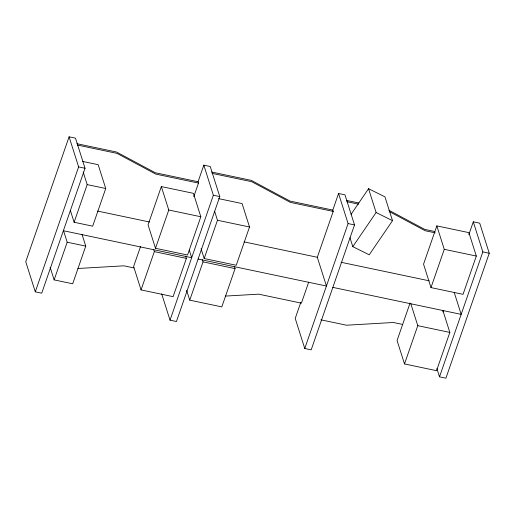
<?xml version="1.0" encoding="UTF-8"?>
<svg xmlns="http://www.w3.org/2000/svg" width="515" height="515" viewBox="0 0 515 515"><rect width="100%" height="100%" fill="white"/><g stroke="black" fill="none" stroke-linecap="round" stroke-linejoin="round"><path stroke-width="0.77" d="M69.081 136.816L25.75 261.749L35.29 291.831L41.709 293.177L85.039 168.251L75.493 138.168L69.081 136.816L78.621 166.899L35.29 291.831M81.975 234.216L85.754 246.119L72.692 283.784L54.133 279.883L67.195 242.217L63.416 230.314M82.715 161.446L98.178 164.697L105.736 188.509L92.674 226.169L74.115 222.268L87.177 184.608L83.166 171.959M140.653 246.222L133.623 266.487L141.052 289.913L173.111 296.653L186.385 258.376L185.664 256.11M161.337 186.584L148.056 224.862L155.491 248.288L187.544 255.028L200.824 216.751L193.389 193.325L161.337 186.584L168.766 210.011L155.491 248.288M141.052 289.913L154.326 251.635L153.612 249.369M193.788 196.614L198.487 183.076L198.063 181.744L203.818 165.154L210.236 166.5L219.776 196.582L176.445 321.514L170.027 320.163L161.678 293.84M170.027 320.163L213.358 195.237L203.818 165.154M234.364 266.352L235.085 268.618L221.811 306.895L189.752 300.155L203.026 261.877L202.311 259.611M218.637 198.636L242.089 203.567L249.524 226.993L236.243 265.27L204.191 258.53L217.465 220.253L214.588 211.182M300.741 302.517L295.224 318.418L304.764 348.501L311.182 349.846L354.513 224.92L344.973 194.837L338.555 193.486L332.516 210.899M308.704 282.098L301.404 303.155L258.627 294.162L225.287 296.093M198.108 259.045L326.433 286.031L317.311 257.281L333.224 211.407L332.799 210.081L290.029 201.082L251.314 180.379L211.652 172.036M304.764 348.501L348.095 223.568L338.555 193.486M410.088 302.987L397.071 340.518L404.507 363.944L436.559 370.684L449.84 332.407L442.887 310.494M436.829 225.892L423.555 264.169L430.984 287.595L463.043 294.335L476.317 256.058L468.888 232.632L436.829 225.892L444.265 249.318L430.984 287.595M404.507 363.944L417.781 325.667L410.828 303.747M468.83 234.692L473.291 221.823L479.71 223.169L489.25 253.251L445.919 378.184L439.507 376.832L436.881 368.56M442.919 311.936L443.441 310.436M439.507 376.832L482.832 251.906L473.291 221.823M351.082 214.304L368.553 188.702L384.956 196.859L392.514 220.665L369.216 254.803L352.807 246.646L349.975 237.718M352.807 246.646L376.105 212.515L368.553 188.702M77.849 268.495L123.89 265.824L134.003 267.948M76.915 143.704L116.577 152.041L155.292 172.75L198.063 181.744M346.389 200.367L358.833 202.987M77.334 145.03L117.002 153.373L155.71 174.083L198.487 183.076M212.071 173.368L251.738 181.705L290.447 202.414L333.224 211.407M346.814 201.7L358.479 204.152M434.872 231.544L424.766 229.42L388.87 210.217M435.297 232.877L425.184 230.746L389.289 211.549M78.621 166.899L85.039 168.251M213.358 195.237L219.776 196.582M348.095 223.568L354.513 224.92M482.832 251.906L489.25 253.251M444.265 249.318L476.317 256.058M87.177 184.608L105.736 188.509M168.766 210.011L200.824 216.751M217.465 220.253L249.524 226.993M97.554 211.066L149.511 221.997M244.097 241.883L317.311 257.281M341.046 262.277L429.22 280.817M63.371 230.714L191.696 257.7L189.295 250.129M332.851 287.383L461.17 314.369L454.211 292.423M154.326 251.635L186.385 258.376M203.026 261.877L235.085 268.618M67.195 242.217L85.754 246.119M417.781 325.667L449.84 332.407M402.698 324.456L393.363 322.493L346.531 325.21L320.864 319.815M376.105 212.515L392.514 220.665M201.075 248.706L204.191 258.53M186.636 290.331L189.752 300.155M70.336 210.365L74.115 222.268M50.122 267.234L54.133 279.883"/></g></svg>
